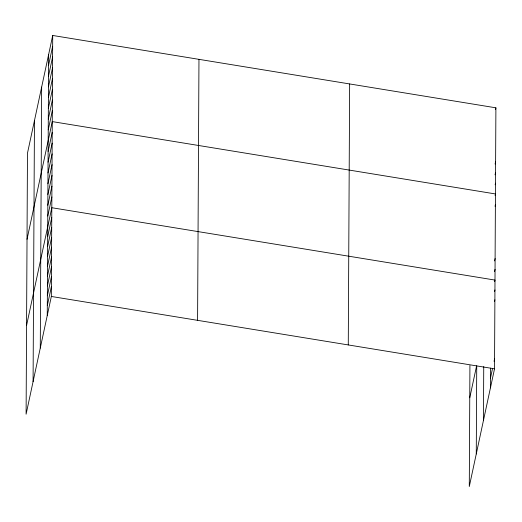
<?xml version="1.0" encoding="UTF-8"?>
<svg xmlns="http://www.w3.org/2000/svg" width="522" height="522" viewBox="0 0 522 522"><rect width="100%" height="100%" fill="white"/><g stroke="black" fill="none" stroke-linecap="round" stroke-linejoin="round"><path stroke-width="0.78" d="M33.082 381.628L34.459 120.628M40.272 348.083L41.649 87.089M47.248 315.529L48.631 54.529M52.715 35.47L27.477 153.187L26.1 414.181L51.339 296.463L52.715 35.47L495.9 107.819L494.523 368.813L469.285 486.53L469.924 365.498M197.59 320.338L198.967 59.345M348.272 344.938L349.649 83.944M476.266 453.977L476.73 365.994M483.457 420.432L483.737 366.581M490.432 387.879L490.536 368.16M48.572 65.296L52.657 46.236M48.513 76.062L52.605 57.002M48.461 86.828L52.546 67.769M48.402 97.594L52.487 78.535M48.344 108.361L52.428 89.301M48.285 119.127L52.376 100.067M48.233 129.893L52.317 110.834M27.027 239.311L52.259 121.6L495.443 193.949L495.104 195.535M48.115 151.426L52.207 132.366M48.057 162.192L52.148 143.126M48.004 172.958L52.089 153.892M47.946 183.724L52.03 164.658M47.887 194.491L51.978 175.425M47.835 205.257L51.919 186.191M47.776 216.023L51.861 196.957M26.57 325.441L51.809 207.723L494.986 280.079L494.647 281.665M47.665 236.649L51.756 217.583M47.613 246.508L51.704 227.442M47.561 256.367L51.652 237.301M47.509 266.227L51.6 247.167M47.456 276.086L51.547 257.026M47.404 285.945L51.495 266.886M47.352 295.804L51.443 276.745M47.3 305.664L51.391 286.604M495.561 109.411L495.9 107.819M495.104 164.032L495.613 161.65M495.045 174.798L495.561 172.417M495.163 184.768L495.502 183.183M495.045 206.301L495.391 204.715M494.595 260.928L495.104 258.547M494.536 271.694L495.045 269.313M469.754 397.79L476.566 366.013M494.595 291.524L494.941 289.938M494.543 301.383L494.889 299.798M490.484 378.019L492.527 368.486M494.06 361.335L494.575 358.953M51.339 296.463L494.523 368.813"/></g></svg>
